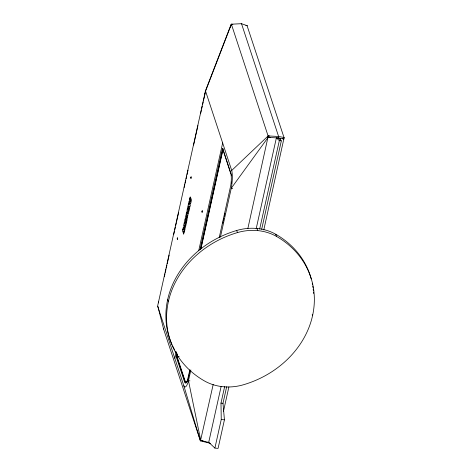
<?xml version="1.0" encoding="UTF-8"?>
<svg xmlns="http://www.w3.org/2000/svg" width="472" height="472" viewBox="0 0 472 472"><rect width="100%" height="100%" fill="white"/><g stroke="black" fill="none" stroke-linecap="round" stroke-linejoin="round"><path stroke-width="0.71" d="M231.433 183.154L231.54 182.027M247.865 228.483L268.185 136.225L231.351 24.119L230.383 27.5M220.412 237.086L231.268 188.239A14.785 3.428 -84.4 0 0 231.722 170.451L205.491 90.919L157.683 305.714L163.625 329.137L200.447 440.972L213.191 384.462M164.339 276.71L164.982 273.831M165.3 272.391L165.943 269.512M166.262 268.072L166.899 265.199M167.218 263.76L169.141 255.122M173.779 234.254L174.416 231.38M174.74 229.941L175.377 227.061M175.696 225.622L176.339 222.743M176.658 221.303L178.575 212.671M184.174 187.484L184.812 184.605M185.136 183.171L185.773 180.292M186.092 178.853L186.735 175.973M187.054 174.534L188.015 170.215M193.608 145.034L197.927 125.605M200.647 113.374L201.29 110.495M201.609 109.056L202.246 106.176M202.571 104.737L203.208 101.858M203.526 100.424L205.072 93.592M174.799 358.277L176.233 351.817M198.736 250.597L222.672 142.916M189.821 369.871L187.661 379.37A10.738 2.49 -84.4 0 1 184.788 382.521L176.221 356.72L176.858 353.847M200.016 249.676L222.53 148.379L223.061 148.432L200.541 249.723M186.121 382.998A10.738 2.49 -84.4 0 1 185.319 382.574L176.752 356.767L177.23 354.614M187.018 381.541A10.024 2.325 -84.4 0 1 185.431 381.883L177 356.49L177.325 355.056M200.978 248.632L223.038 149.4M219.22 237.611L230.749 185.531A10.738 2.49 -84.4 0 0 231.032 174.492L222.53 148.379M188.328 378.149L189.101 374.674M189.414 373.287L190.033 370.508M222.784 223.167L223.091 221.775M223.398 220.383L223.864 218.3M224.324 216.217L224.943 213.432M190.877 369.959L188.481 380.733L200.748 440.453L208.695 442.406L221.161 386.32M256.137 228.95L276.385 137.859L279.265 138.178L280.097 139.942L281.336 140.833L261.677 229.28M278.521 138.172L278.604 136.491L241.517 23.694L241.227 23.824M226.666 386.769L222.99 403.306L224.43 419.814L218.076 448.4L214.896 448.087L221.25 419.502L220.984 403.112L224.66 386.574M259.671 229.085L279.33 140.632L276.385 137.859M280.002 140.485L280.486 138.325M223.457 411.395L228.885 386.957M263.783 229.952L284.091 137.777L247.092 25.742M187.85 379.748L188.11 378.945M205.22 91.438L231.02 24.621M205.609 91.019L231.41 24.196L241.517 23.694L247.31 25.748L245.865 25.606M187.301 381.051L187.579 380.45M282.563 138.827L284.008 138.969L278.563 137.977L268.108 137.417L231.268 188.239L232.714 188.381M231.722 170.451L268.143 135.93L278.604 136.491L284.05 137.482M185.236 381.541L187.39 381.441M231.41 24.196L232.855 24.337M268.143 135.93L269.589 136.072M268.108 137.417L270.279 137.629M279.33 140.632L281.336 140.833M177 356.49L179.201 356.708M176.221 356.72L176.752 356.767M189.927 380.874L188.481 380.733A14.785 3.428 -84.4 0 1 183.85 385.819L200.364 440.877L210.394 443.338M220.984 403.112L222.99 403.306M221.25 419.502L224.43 419.814M200.748 440.453L202.919 440.665M208.724 442.264L214.896 448.087M312.21 314.641L312.558 315.703A94.052 80.954 -18.2 0 1 243.522 384.739A47.737 41.088 -18.2 0 1 204.435 380.928A94.052 80.954 -18.2 0 1 168.368 301.637L167.672 299.519M172.003 344.536A94.052 80.954 -18.2 0 1 236.708 230.483A47.737 41.088 -18.2 0 1 275.796 234.295L276.492 236.413A94.052 80.954 -18.2 0 1 312.558 315.703M257.116 228.489L257.812 230.607M223.262 150.096L231.044 173.755M236.708 230.483L237.404 232.602A94.052 80.954 -18.2 0 0 168.368 301.637M157.737 306.381L183.85 385.819M231.274 174.451L231.398 175.082A10.024 2.325 -84.4 0 1 231.516 175.879M163.625 329.137L163.577 328.724M283.878 137.452L283.991 138.131M177.271 354.183A94.052 80.954 -18.2 0 1 176.51 352.991M176.121 352.366A94.052 80.954 -18.2 0 1 175.372 351.103M174.646 349.823A94.052 80.954 -18.2 0 1 172.622 345.876M237.404 232.602A47.737 41.088 -18.2 0 1 276.492 236.413M275.796 234.295A94.052 80.954 -18.2 0 1 311.231 278.923M312.246 283.218A94.052 80.954 -18.2 0 1 312.523 284.669M312.771 286.126A94.052 80.954 -18.2 0 1 312.989 287.59M313.178 289.059A94.052 80.954 -18.2 0 1 313.337 290.534M313.461 292.009A94.052 80.954 -18.2 0 1 313.555 293.478M204.553 94.447A2.466 0.419 -72.4 0 1 205.037 92.878M205.326 92.193A2.466 0.419 -72.4 0 1 205.597 91.68M158.356 302.906A2.466 0.419 -72.4 0 1 158.439 301.891M189.856 199.042L190.723 201.833L190.293 200.152L190.776 197.969L191.479 200.104C190.948 201.385 190.776 206.647 189.52 201.367C188.67 199.562 191.178 193.455 190.234 199.45L189.962 198.718L189.856 199.042M189.095 210.07L188.417 213.462A1.752 0.407 -84.4 0 1 188.092 213.486L187.018 210.288L187.431 208.423L188.57 211.668L187.555 207.892L187.968 206.028L189.095 210.07M183.071 229.563L183.242 230.247L184.092 229.079L184.528 230.401L183.643 234.177L183.295 233.386L183.679 231.658C184.322 233.829 184.34 229.48 182.882 232.177C181.732 230.725 184.239 223.858 183.366 229.722L183.165 229.233L183.071 229.563M186.582 213.775L186.753 214.459L187.602 213.297L188.039 214.618L187.154 218.388L186.8 217.604L187.189 215.869C187.832 218.04 187.85 213.698 186.393 216.388C185.242 214.937 187.744 208.075 186.871 213.934L186.676 213.444L186.582 213.775M177.207 238.637C177.46 241.882 178.044 235.345 177.207 238.637M190.765 177.649C191.03 180.918 191.585 174.292 190.765 177.649M201.91 211.539C202.169 214.807 202.73 208.181 201.91 211.539M184.233 222.825L183.632 225.522L184.729 230.454L185.112 228.749L184.239 224.985L185.402 227.439L185.779 225.746L184.233 222.825M185.077 219.032L184.54 221.445L185.85 225.427L186.21 223.799L185.348 221.167L186.363 223.114L186.617 221.958L185.88 218.619L186.764 221.309L187.124 219.681L185.815 215.698L185.278 218.123L185.797 220.406L185.077 219.032M188.475 203.745L188.127 205.308L189.437 209.285L189.785 207.727L189.189 205.922L189.998 206.76L190.363 205.125L189.054 201.143L188.706 202.7L189.296 204.494L188.475 203.745"/></g></svg>
